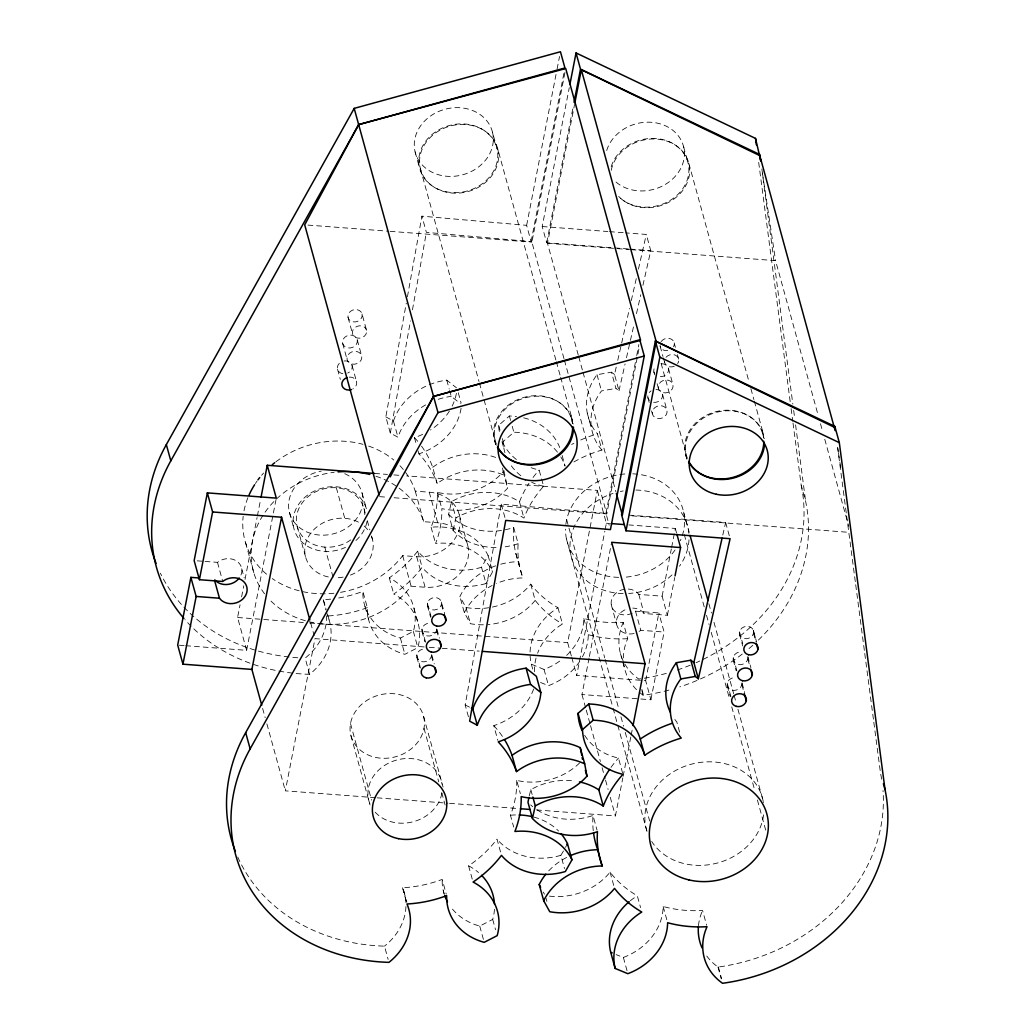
<?xml version="1.0" encoding="UTF-8"?>
<svg xmlns="http://www.w3.org/2000/svg" width="1035" height="1035" viewBox="0 0 1035 1035"><rect width="100%" height="100%" fill="white"/><g stroke="black" fill="none" stroke-linecap="round" stroke-linejoin="round"><path stroke-width="0.75" stroke-dasharray="5 3.75" d="M425.605 404.892A60.121 51.103 -15.4 0 0 397.958 437.21L390.311 433.135L385.835 416.911L406.289 303.1M407.428 296.773L421.918 216.16L526.621 225.345L531.097 241.569L426.381 232.383L421.918 216.16M390.311 433.135L410.481 320.902M412.46 309.84L426.381 232.383M468.428 716.737L465.168 704.938L501.25 504.187L605.954 513.36L609.201 525.172M496.075 547.476A60.121 51.103 -15.4 0 1 453.097 530.45L448.634 514.227L451.48 501.652A60.121 51.103 -15.4 0 1 519.479 501.833A112.724 95.802 -15.4 0 1 528.988 483.28M453.097 530.45L455.956 517.875L451.48 501.652M185.705 645.698L246.628 650.329L237.584 617.494L240.055 604.815M241.608 596.885L243.768 585.784M245.01 579.445L257.055 517.603M257.366 516.025L260.458 500.164M246.628 650.329L275.983 499.711M375.498 797.7L285.337 790.843L315.002 638.634L427.714 647.211M526.621 225.345L556.765 70.691M557.076 69.112L559.534 56.485M531.097 241.569L564.618 69.552M563.984 358.615L531.899 242.125L565.11 71.687M628.348 248.969L546.674 242.746L542.211 226.523L569.276 87.652M546.674 242.746L573.429 105.454M578.28 355.134L547.489 243.303L574.554 104.431M571.359 656.022L567.659 642.593L597.324 490.383L406.677 475.88M605.954 513.36L636.409 357.14M636.719 355.561L638.867 344.513M394.076 497.744L606.769 513.916L639.061 348.226M589.07 658.053L581.968 694.524L650.911 699.764L645.659 680.668L576.702 675.428L604.828 531.149M605.139 529.558L606.368 523.218L597.324 490.383M589.381 656.475L611.323 543.892M536.518 809.939L615.411 815.942L622.824 777.893M623.135 776.302L630.858 736.674M631.169 735.083L632.411 728.743M645.659 680.668L658.855 612.953L635.529 611.18A15.033 12.769 -15.4 0 1 614.091 610.534A15.033 12.769 -15.4 0 1 617.74 591.826A15.033 12.769 -15.4 0 1 638.789 594.413L662.115 596.186L667.381 615.282L644.055 613.496A15.033 12.769 -15.4 0 0 632.786 608.088M662.115 596.186L671.327 548.938M671.637 547.36L675.325 528.458L628.814 524.926M650.911 699.764L664.108 632.049L658.855 612.953M667.381 615.282L674.742 577.478M573.895 461.946A112.724 95.802 -15.4 0 1 601.904 450.057L597.441 433.833A60.121 51.103 -15.4 0 1 597.027 374.696L611.465 372.186L615.941 388.41L618.995 390.751L614.531 374.528L616.317 366.649M617.74 360.361L621.31 344.616M621.66 343.038L629.513 308.417M631.298 300.551L636.654 276.94M638.44 269.074L646.293 234.44L625.476 232.862M618.995 390.751L625.062 363.997M626.486 357.696L630.056 341.951M630.418 340.386L633.989 324.641M636.486 313.631L640.768 294.742M642.916 285.298L650.769 250.664L646.293 234.44M722.779 535.056L725.639 522.468L627.947 515.042M529.247 795.954L530.813 789.679A60.121 51.103 -15.4 0 1 574.968 781.076M502.583 468.04L503.165 471.895A60.121 51.103 -15.4 0 1 437.365 492.362A112.724 95.802 -15.4 0 1 431.103 527.229A60.121 51.103 -15.4 0 1 488.132 555.588L481.534 567.296L486.01 583.533A60.121 51.103 -15.4 0 1 422.125 567.322A112.724 95.802 -15.4 0 1 393.727 594.025A60.121 51.103 -15.4 0 1 417.829 647.625L404.879 654.301A60.121 51.103 -15.4 0 1 367.334 607.623L362.858 591.386A112.724 95.802 -15.4 0 1 335.767 598.463M488.132 555.588L492.595 571.812L486.01 583.533M566.313 845.841L565.524 847.316M563.467 850.977L560.866 855.324L564.528 868.598M499.31 431.53A60.121 51.103 -15.4 0 1 498.689 425.32L509.388 415.992A60.121 51.103 -15.4 0 1 516.53 416.51M504.938 452.722A60.121 51.103 -15.4 0 1 503.165 441.544L513.852 432.216A60.121 51.103 -15.4 0 1 557.787 452.541M481.534 567.296A60.121 51.103 -15.4 0 1 417.661 551.099A112.724 95.802 -15.4 0 1 389.263 577.802A60.121 51.103 -15.4 0 1 413.366 631.402L400.403 638.077A60.121 51.103 -15.4 0 1 362.858 591.386M494.458 909.286A60.121 51.103 -15.4 0 1 492.699 919.429L479.748 926.092A60.121 51.103 -15.4 0 1 450.341 906.349M601.904 450.057A60.121 51.103 -15.4 0 1 601.49 390.92L615.941 388.41M542.211 226.523L607.868 231.517M609.46 231.646L623.872 232.733M629.953 249.086L650.769 250.664M307.925 225.087L388.487 231.219M390.104 231.335L531.899 242.125M547.489 243.303L629.396 249.538M631.001 249.655L775.564 260.652L818.349 415.966M374.631 473.448L387.452 474.418M393.856 474.91L400.26 475.401M399.976 465.763A88.687 75.374 -15.4 0 1 415.242 491.133L429.266 492.207A37.583 31.943 -15.4 0 1 459.656 527.242A37.583 31.943 -15.4 0 1 416.691 556.701L402.667 555.64A88.687 75.374 -15.4 0 1 340.166 592.395M379.573 496.645L387.633 497.253M631.984 515.844L848.829 532.326M606.368 523.218L609.576 523.464M375.912 476.229A88.687 75.374 -15.4 0 1 423.651 521.679L437.676 522.753A37.583 31.943 -15.4 0 1 468.066 557.787A37.583 31.943 -15.4 0 1 425.113 587.246L411.089 586.185A88.687 75.374 -15.4 0 1 269.229 599.278M197.258 560.841L203.481 561.306M205.033 561.423L217.479 562.367A15.033 12.769 -15.4 0 1 236.614 561.061A15.033 12.769 -15.4 0 1 239.848 577.168M639.061 631.466A15.033 12.769 -15.4 0 0 640.781 630.276L664.108 632.049M237.584 617.494L303.307 622.488M309.711 622.979L317.732 623.587M319.336 623.704L567.659 642.593M429.318 647.328L440.587 648.182M442.204 648.311L479.231 651.118M179.288 645.206L184.101 645.581M623.536 661.883A60.121 51.103 -15.4 0 0 643.097 695.197L643.498 695.222A180.375 153.309 -15.4 0 0 670.771 689.595M377.115 797.83L447.961 803.212M449.565 803.328L518.807 808.594M706.737 955.991A60.121 51.103 -15.4 0 0 717.967 966.988L718.368 967.026A180.375 153.309 -15.4 0 0 882.997 790.572M559.663 661.132A60.121 51.103 -15.4 0 1 544.048 669.438L531.356 664.185A60.121 51.103 -15.4 0 1 557.981 607.778A112.724 95.802 -15.4 0 1 530.735 584.154A60.121 51.103 -15.4 0 1 465.957 607.467L459.876 596.458A60.121 51.103 -15.4 0 1 496.308 565.589M579.716 661.404A60.121 51.103 -15.4 0 1 548.511 685.662L540.516 682.492M627.042 970.739L623.38 957.466L616.174 954.619M385.835 416.911L393.481 420.986L397.958 437.21M465.168 704.938L469.528 707.151M611.465 372.186L614.531 374.528M393.481 420.986A60.121 51.103 -15.4 0 1 446.758 380.143L456.435 387.776M449.604 390.467L451.234 396.366L460.277 403.469M483.371 624.791A60.121 51.103 -15.4 0 1 470.42 623.704L464.34 612.681L459.876 596.458M544.475 894.149L543.271 892.105M820.483 423.729L822.618 431.491M824.766 439.267L848.713 526.233M793.004 423.03L801.219 485.389L805.683 501.613A180.375 153.309 -15.4 0 1 757.232 641.195M688.87 163.491L749.185 382.484M750.905 388.694L753.894 399.562M754.321 401.114L763.739 435.295M683.592 146.711L688.055 162.935M762.459 433.057L764.14 439.163M725.639 522.468L729.701 537.217M753.364 630.315L756.611 642.114M674.186 342.883L675.402 347.307M677.433 354.682L678.662 359.106M753.519 630.91A7.219 6.132 -15.4 0 1 744.087 638.53A7.219 6.132 -15.4 0 1 741.875 628.129A7.219 6.132 -15.4 0 1 753.519 630.91L756.365 641.234M753.506 633.226L755.938 642.075M668.494 368.525L672.97 384.748A7.517 6.391 -15.4 0 1 663.137 392.692A7.517 6.391 -15.4 0 1 660.835 381.863A7.517 6.391 -15.4 0 1 672.97 384.748M747.839 656.552L750.918 667.73M747.813 658.972L749.845 666.346M739.482 631.816L742.729 643.615M660.123 346.117L662.969 356.441M663.37 357.916L664.599 362.341M739.456 634.144L742.716 645.943M661.119 363.363L686.36 454.999M685.545 454.443L687.175 460.342M662.516 394.232L666.993 410.468A7.517 6.391 -15.4 0 1 657.16 418.399A7.517 6.391 -15.4 0 1 654.857 407.583A7.517 6.391 -15.4 0 1 666.993 410.468M742.095 683.126L744.695 692.583M741.836 684.678L743.867 692.053M733.22 657.497L736.868 670.771M653.861 371.888L654.663 374.838M657.109 383.7L658.325 388.125M733.194 659.916L736.208 670.861M683.63 512.105L689.181 532.288M708.859 603.69L711.42 613.005M713.982 622.32L733.66 693.722M734.087 695.274L736.221 703.037M737.929 709.247L763.636 802.565M727.23 683.216L730.891 696.49M647.871 397.608L649.501 403.508M651.533 410.882L652.348 413.832M727.217 685.636L730.231 696.568M684.29 534.565L704.382 607.519M706.517 615.282L709.079 624.597M711.226 632.359L729.61 699.104M731.745 706.866L754.838 790.688M757.4 800.003L766.016 831.286M675.325 528.458L676.528 532.87M597.027 374.696L601.49 390.92M578.707 356.687L582.563 370.659M582.99 372.225L615.928 491.806M679.62 732.185L676.774 721.861A60.121 51.103 -15.4 0 1 674.406 718.898M638.789 594.413L644.055 613.496M587.272 413.12L591.735 429.344M635.529 611.18L640.781 630.276M564.411 360.167L606.769 513.916M497.757 148.962A39.925 33.935 -15.4 0 1 446.771 192.277A39.925 33.935 -15.4 0 1 432.682 135.21A39.925 33.935 -15.4 0 1 497.757 148.962L555.937 360.18M556.364 361.733L560.22 375.718M560.647 377.27L572.627 420.753M492.479 132.182A39.925 33.935 -15.4 0 1 441.492 175.497A39.925 33.935 -15.4 0 1 427.403 118.43A39.925 33.935 -15.4 0 1 492.479 132.182L496.955 148.406A39.925 33.935 -15.4 0 1 445.969 191.721A39.925 33.935 -15.4 0 1 431.88 134.653A39.925 33.935 -15.4 0 1 496.955 148.406M571.346 418.515L573.442 426.097M641.868 689.323L643.498 695.222M718.368 967.026L721.615 978.825M566.637 655.388A60.121 51.103 -15.4 0 0 583.831 618.477A112.724 95.802 -15.4 0 0 623.225 622.449L627.702 638.673A60.121 51.103 -15.4 0 0 623.393 657.872M641.881 690.772L643.097 695.197M623.38 957.466A60.121 51.103 -15.4 0 0 663.163 906.505A112.724 95.802 -15.4 0 0 702.571 910.477L706.633 925.225M717.967 966.988L721.214 978.799M611.258 604.75L616.524 623.833M620.457 653.577L624.933 669.8M562.147 455.465L564.994 465.789M566.675 519.686L604.725 657.846M605.152 659.399L618.839 709.079M620.974 716.828L623.536 726.143M625.243 732.353L649.657 820.988M566.468 539.041L612.655 706.698M613.082 708.251L617.352 723.763M617.779 725.315L647.03 831.493M583.831 618.477L588.294 634.701A60.121 51.103 -15.4 0 1 581.98 657.691M663.163 906.505L667.226 921.254M531.123 467.678A60.121 51.103 -15.4 0 0 539.144 470.032L541.176 477.407M541.577 478.882L543.621 486.256A112.724 95.802 -15.4 0 0 523.943 518.069A60.121 51.103 -15.4 0 0 455.956 517.875M584.659 735.329A60.121 51.103 -15.4 0 0 618.477 758.06L622.54 772.809M509.388 415.992L510.604 420.417M512.234 426.316L513.852 432.216M557.981 607.778L562.458 624.001A60.121 51.103 -15.4 0 0 537.592 653.214M571.773 657.523L576.702 675.428M581.968 694.524L585.823 708.535M586.25 710.088L590.105 724.099M590.545 725.651L600.404 761.462M602.111 767.685L605.113 778.579M605.553 780.144L608.114 789.485M610.262 797.26L615.411 815.942M549.456 896.129A60.121 51.103 -15.4 0 0 610.068 872.169A112.724 95.802 -15.4 0 0 637.314 895.805L640.574 907.604M498.689 425.32L500.72 432.695M502.35 438.594L503.165 441.544M519.479 501.833L523.943 518.069M501.975 441.609L504.006 448.996M503.864 470.433L507.642 488.132A60.121 51.103 -15.4 0 1 441.829 508.586A112.724 95.802 -15.4 0 1 435.567 543.453A60.121 51.103 -15.4 0 1 492.595 571.812M420.391 168.666L478.998 381.449M479.425 383.002L495.248 440.47M415.113 151.886L419.576 168.11M494.445 439.914L495.726 444.545M503.165 471.895L507.642 488.132M530.735 584.154L535.198 600.378A112.724 95.802 -15.4 0 0 562.458 624.001M610.068 872.169L614.13 886.93M448.634 514.227A60.121 51.103 -15.4 0 0 513.671 527.449L518.134 543.673A112.724 95.802 -15.4 0 0 522.817 577.931A60.121 51.103 -15.4 0 0 496.399 583.494M537.062 809.836A60.121 51.103 -15.4 0 0 593.003 815.476L597.066 830.225M513.671 527.449A112.724 95.802 -15.4 0 0 518.354 561.707L522.817 577.931M515.831 553.427L520.307 569.664M501.25 504.187L505.313 518.936M544.048 669.438L548.511 685.662M458.272 392.731L461.118 403.055M531.356 664.185L533.4 671.56M446.758 380.143L449.203 388.992M459.268 514.693L467.678 545.238M530.813 789.679L532.443 795.579M421.53 446.15A112.724 95.802 -15.4 0 1 432.708 467.328L437.184 483.552A60.121 51.103 -15.4 0 1 505.352 475.841M437.365 492.362L441.829 508.586M579.639 762.924A60.121 51.103 -15.4 0 1 516.698 780.39L520.359 793.664M465.957 607.467L470.42 623.704M546.105 898.445L546.92 901.394M422.603 434.377A60.121 51.103 -15.4 0 1 414.453 437.624L416.484 444.998M418.101 450.898L418.916 453.848A112.724 95.802 -15.4 0 1 437.184 483.552M533.659 689.025A60.121 51.103 -15.4 0 1 493.786 725.651L497.848 740.4M429.266 492.207L437.676 522.753M431.103 527.229L435.567 543.453M516.698 780.39A112.724 95.802 -15.4 0 1 510.436 815.244L513.683 827.056M415.242 491.133L423.651 521.679M362.056 314.032A7.219 6.132 -15.4 0 1 352.78 321.794A7.219 6.132 -15.4 0 1 350.322 311.457A7.219 6.132 -15.4 0 1 362.056 314.032L366.532 330.256A7.219 6.132 -15.4 0 1 357.243 338.031A7.219 6.132 -15.4 0 1 354.798 327.681A7.219 6.132 -15.4 0 1 366.532 330.256M441.402 602.047A7.219 6.132 -15.4 0 1 432.113 609.822A7.219 6.132 -15.4 0 1 429.667 599.485A7.219 6.132 -15.4 0 1 441.402 602.047L444.649 613.859M441.427 604.375L443.459 611.75M417.661 551.099L422.125 567.322M472.245 879.103L468.596 865.829A112.724 95.802 -15.4 0 0 496.994 839.126L501.056 853.875M357.23 339.752A7.517 6.391 -15.4 0 1 347.553 347.838A7.517 6.391 -15.4 0 1 345.004 337.074A7.517 6.391 -15.4 0 1 357.23 339.752L361.694 355.975A7.517 6.391 -15.4 0 1 352.029 364.061A7.517 6.391 -15.4 0 1 349.481 353.297A7.517 6.391 -15.4 0 1 361.694 355.975M436.964 629.241L439.409 638.103M416.691 556.701L425.113 587.246M436.589 630.186L438.62 637.56M427.351 603.198L431.013 616.472M348.045 317.499L352.521 333.723M427.377 605.514L430.638 617.313M352.094 365.536L356.57 381.76M431.841 655.039L434.273 663.888M431.466 655.983L433.497 663.357M402.667 555.64L411.089 586.185M421.944 628.97L425.592 642.243M342.637 343.361L347.1 359.585M421.97 631.376L424.816 641.7M413.974 608.179L418.438 624.403M413.366 631.402L417.829 647.625M492.699 919.429L495.545 929.753M416.82 654.754L420.469 668.028M337.513 369.146L340.347 379.47M416.846 657.173L419.692 667.497M389.263 577.802L393.727 594.025M362.095 493.139L366.558 509.362A37.583 31.943 -15.4 0 0 319.699 488.882A37.583 31.943 -15.4 0 0 295.363 532.792A37.583 31.943 -15.4 0 0 345.509 547.36M423.548 716.246A37.583 31.943 -15.4 0 1 376.132 757.529A37.583 31.943 -15.4 0 1 362.043 704.033A37.583 31.943 -15.4 0 1 423.548 716.246L443.058 787.053M400.403 638.077L404.879 654.301M479.748 926.092L483.397 939.379M363.945 508.444L365.2 513.024M367.309 520.657L369.831 529.829M371.513 535.936L372.354 538.989M424.001 728.304L438.749 781.878M441.699 792.59L445.128 805.01M336.336 487.757L344.759 518.302M405.914 902.546A60.121 51.103 -15.4 0 0 402.512 887.758A112.724 95.802 -15.4 0 0 442.191 879.414L446.253 894.162M364.993 606.445L369.469 622.669M443.29 890.708L444.093 893.658M324.783 547.088L333.192 577.634M327.733 614.958L329.958 623.07M403.805 891.226L406.858 902.235M330.721 599.123A112.724 95.802 -15.4 0 1 323.179 599.731L326.012 610.055M326.426 611.543L327.642 615.967A60.121 51.103 -15.4 0 1 309.607 674.328A180.375 153.309 -15.4 0 1 184.967 619.642M402.512 887.758L406.16 901.032M297.174 526.401L305.584 556.959M350.49 723.568L371.565 800.107M289.477 512.506L293.94 528.73M350.93 735.626L370.025 804.958M310.72 623.07L314.148 635.516M309.607 674.328L305.144 658.105A60.121 51.103 -15.4 0 0 326.633 615.838M237.765 857.058A180.375 153.309 -15.4 0 0 384.477 946.132L388.138 959.406M245.541 542.625L253.95 573.17M241.737 568.81L244.169 577.621M262.605 708.341L265.18 717.682M266.901 723.905L285.337 790.843M217.479 562.367L222.732 581.463M837.768 448.09L838.246 451.286M838.479 452.877L839.683 460.834M839.915 462.425L840.873 468.79M762.42 173.117L775.564 260.652M837.587 447.224L846.436 514.369M846.643 515.973L855.492 583.132M855.699 584.736L864.548 651.882M864.755 653.486L873.605 720.645M873.812 722.249L880.552 773.417A180.375 153.309 -15.4 0 1 881.936 781.114M761.876 169.028L792.836 404.077M793.677 410.468L794.738 418.463M795.579 424.867L805.683 501.613M758.681 162.391L790.261 402.24M791.115 408.631L792.797 421.426M698.47 925.665A60.121 51.103 -15.4 0 1 702.571 910.477M593.262 830.756A112.724 95.802 -15.4 0 1 593.003 815.476M610.999 767.388A112.724 95.802 -15.4 0 1 618.477 758.06M630.302 900.773A60.121 51.103 -15.4 0 1 637.314 895.805M548.705 870.875A60.121 51.103 -15.4 0 1 567.012 857.265M532.702 806.653A60.121 51.103 -15.4 0 1 530.709 804.932M686.839 458.414A39.925 33.935 -15.4 0 1 715.625 411.762A39.925 33.935 -15.4 0 1 763.532 438.012M646.771 830.782A60.121 51.103 -15.4 0 1 692.984 763.778A60.121 51.103 -15.4 0 1 763.416 802.604M763.584 814.83A60.121 51.103 -15.4 0 1 715.547 863.488A60.121 51.103 -15.4 0 1 651.701 841.468M747.93 657.173A7.517 6.391 -15.4 0 1 740.646 664.677A7.517 6.391 -15.4 0 1 733.078 658.48A7.517 6.391 -15.4 0 1 741.306 651.765M741.953 682.88A7.517 6.391 -15.4 0 1 734.449 690.397A7.517 6.391 -15.4 0 1 727.126 683.812A7.517 6.391 -15.4 0 1 735.988 677.511M405.94 906.531A60.121 51.103 -15.4 0 1 384.477 946.132M493.786 725.651A112.724 95.802 -15.4 0 1 503.359 737.8M444.325 894.46A60.121 51.103 -15.4 0 1 442.191 879.414M468.596 865.829A60.121 51.103 -15.4 0 1 478.571 872.544M560.866 855.324A60.121 51.103 -15.4 0 1 496.994 839.126M510.436 815.244A60.121 51.103 -15.4 0 1 517.668 814.92M533.814 817.068A60.121 51.103 -15.4 0 1 558.564 831.027M496.347 445.283A39.925 33.935 -15.4 0 1 523.645 397.479A39.925 33.935 -15.4 0 1 572.433 423.483M369.805 803.574A37.583 31.943 -15.4 0 1 396.948 759.962A37.583 31.943 -15.4 0 1 442.048 784.232M441.88 793.211A37.583 31.943 -15.4 0 1 412.577 821.906A37.583 31.943 -15.4 0 1 373.596 810.263M436.705 629.008A7.517 6.391 -15.4 0 1 429.305 636.02A7.517 6.391 -15.4 0 1 421.827 630.147A7.517 6.391 -15.4 0 1 429.227 623.122M431.582 654.793A7.517 6.391 -15.4 0 1 424.182 661.818A7.517 6.391 -15.4 0 1 416.691 655.944A7.517 6.391 -15.4 0 1 424.104 648.919M543.621 486.256A60.121 51.103 -15.4 0 1 531.692 482.297M520.851 475.738A60.121 51.103 -15.4 0 1 509.802 463.525M560.802 456.901A60.121 51.103 -15.4 0 1 565.032 466.086M627.702 638.673A112.724 95.802 -15.4 0 1 588.294 634.701M752.807 645.271A180.375 153.309 -15.4 0 1 747.037 650.226M742.237 654.068A180.375 153.309 -15.4 0 1 679.814 686.878M534.577 671.741A60.121 51.103 -15.4 0 1 536.285 657.186M535.198 600.378A60.121 51.103 -15.4 0 1 487.912 624.584M464.34 612.681A60.121 51.103 -15.4 0 1 492.142 585.474M518.134 543.673A60.121 51.103 -15.4 0 1 505.209 546.79M611.167 166.764A39.925 33.935 -15.4 0 1 666.812 140.773A39.925 33.935 -15.4 0 1 680.745 191.371A39.925 33.935 -15.4 0 1 619.629 197.517M635.904 490.034A60.121 51.103 -15.4 0 1 688.857 533.297M688.999 539.83A60.121 51.103 -15.4 0 1 679.503 566.21M672 574.878A60.121 51.103 -15.4 0 1 628.672 593.469M623.148 593.572A60.121 51.103 -15.4 0 1 570.207 550.555A60.121 51.103 -15.4 0 1 613.069 493.397M620.327 491.483A60.121 51.103 -15.4 0 1 623.225 490.939M666.048 357.256A7.219 6.132 -15.4 0 1 675.803 355.393A7.219 6.132 -15.4 0 1 677.627 363.66M674.29 366.286A7.219 6.132 -15.4 0 1 664.483 361.15M516.374 459.514A60.121 51.103 -15.4 0 1 501.729 440.185M523.671 417.829A60.121 51.103 -15.4 0 1 559.728 447.534M533.064 477.446A112.724 95.802 -15.4 0 1 539.144 470.032M571.63 444.494A112.724 95.802 -15.4 0 1 573.869 443.303M580.726 439.991A112.724 95.802 -15.4 0 1 597.441 433.833M801.219 485.389A180.375 153.309 -15.4 0 1 696.038 662.711M690.203 665.194A180.375 153.309 -15.4 0 1 675.35 670.654M666.307 673.371A180.375 153.309 -15.4 0 1 639.035 678.999L638.634 678.973A60.121 51.103 -15.4 0 1 623.225 622.449M500.733 564.217A60.121 51.103 -15.4 0 1 518.354 561.707M606.691 150.541A39.925 33.935 -15.4 0 1 662.348 124.549A39.925 33.935 -15.4 0 1 676.269 175.148A39.925 33.935 -15.4 0 1 615.165 181.293M632.76 473.836A60.121 51.103 -15.4 0 1 680.331 540.723M675.04 549.986A60.121 51.103 -15.4 0 1 624.196 577.245M618.671 577.349A60.121 51.103 -15.4 0 1 565.524 529.157M565.86 524.344A60.121 51.103 -15.4 0 1 625.903 473.914M661.287 363.751A7.517 6.391 -15.4 0 1 668.481 370.944A7.517 6.391 -15.4 0 1 658.415 376.404M654.599 373.687A7.517 6.391 -15.4 0 1 655.867 366.079M655.996 389.445A7.517 6.391 -15.4 0 1 662.491 396.651A7.517 6.391 -15.4 0 1 653.085 402.266M649.462 400.454A7.517 6.391 -15.4 0 1 651.067 390.855M661.158 341.563A7.219 6.132 -15.4 0 1 670.745 338.872A7.219 6.132 -15.4 0 1 673.513 346.88M667.743 350.632A7.219 6.132 -15.4 0 1 660.032 345.522M367.334 607.623A112.724 95.802 -15.4 0 1 327.642 615.967M461.092 408.282A60.121 51.103 -15.4 0 1 418.916 453.848M438.271 399.303A60.121 51.103 -15.4 0 1 451.234 396.366M367.011 521.407A37.583 31.943 -15.4 0 1 355.134 541.227M349.235 377.115A7.517 6.391 -15.4 0 1 356.48 381.423A7.517 6.391 -15.4 0 1 352.87 388.953M297.795 657.755A180.375 153.309 -15.4 0 1 160.347 573.17M323.179 599.731A60.121 51.103 -15.4 0 1 325.999 609.356M414.453 437.624A112.724 95.802 -15.4 0 1 418.839 442.631M432.708 467.328A60.121 51.103 -15.4 0 1 497.162 458M456.409 393.339A60.121 51.103 -15.4 0 1 452.166 406.095M449.397 411.089A60.121 51.103 -15.4 0 1 430.469 430.004M344.707 473.668A37.583 31.943 -15.4 0 1 350.658 525.004A37.583 31.943 -15.4 0 1 291.922 518.639A37.583 31.943 -15.4 0 1 321.251 471.132M344.06 360.982A7.517 6.391 -15.4 0 1 352.016 365.213A7.517 6.391 -15.4 0 1 347.708 373.066M342.831 373.713A7.517 6.391 -15.4 0 1 337.475 368.965A7.517 6.391 -15.4 0 1 340.554 362.353M496.257 443.717A39.925 33.935 -15.4 0 1 525.767 397.673A39.925 33.935 -15.4 0 1 573.235 424.039M687.369 458.246A39.925 33.935 -15.4 0 1 716.867 412.215A39.925 33.935 -15.4 0 1 764.347 438.568M611.219 170.387A39.925 33.935 -15.4 0 1 666.307 140.889A39.925 33.935 -15.4 0 1 681.159 192.394A39.925 33.935 -15.4 0 1 618.71 196.378M634.119 633.498A15.033 12.769 -15.4 0 1 616.756 624.959A15.033 12.769 -15.4 0 1 627.508 608.826M264.546 593.779A88.687 75.374 -15.4 0 1 334.176 472.309M333.93 593.249A88.687 75.374 -15.4 0 1 272.231 578.552M266.629 574.244A88.687 75.374 -15.4 0 1 243.173 516.271M244.001 510.837A88.687 75.374 -15.4 0 1 247.999 497.473M255.386 483.526A88.687 75.374 -15.4 0 1 257.055 481.107M261.609 475.285A88.687 75.374 -15.4 0 1 263.589 473.047M275.905 461.804A88.687 75.374 -15.4 0 1 362.962 444.325M368.68 446.085A88.687 75.374 -15.4 0 1 393.843 460.07M350.839 539.869A34.569 29.381 -15.4 0 1 299.063 531.33A34.569 29.381 -15.4 0 1 324.731 488.611A34.569 29.381 -15.4 0 1 364.734 516.724M371.63 536.686A34.569 29.381 -15.4 0 1 350.438 575.098M343.154 577.116A34.569 29.381 -15.4 0 1 335.663 577.75M328.341 576.948A34.569 29.381 -15.4 0 1 308.326 536.971A34.569 29.381 -15.4 0 1 358.524 522.196M364.165 526.052A34.569 29.381 -15.4 0 1 368.602 530.968"/><path stroke-width="1.5" d="M670.395 712.339A60.121 51.103 -15.4 0 1 676.36 662.723L690.798 660.201L695.274 676.437L698.327 678.779L730.102 538.692L626.007 530.774L621.543 514.55L655.375 340.955L834.857 426.433L839.32 442.657L885.029 789.64A180.375 153.309 -15.4 0 1 722.831 983.25L722.443 983.224A60.121 51.103 -15.4 0 1 707.034 926.7A112.724 95.802 -15.4 0 1 667.627 922.728A60.121 51.103 -15.4 0 1 627.857 973.689L615.165 968.437A60.121 51.103 -15.4 0 1 641.791 912.029A112.724 95.802 -15.4 0 1 614.544 888.405A60.121 51.103 -15.4 0 1 549.753 911.719L543.686 900.709A60.121 51.103 -15.4 0 1 602.163 865.959A112.724 95.802 -15.4 0 1 597.467 831.7A60.121 51.103 -15.4 0 1 532.43 818.478L535.289 805.903L532.844 797.053M198.655 577.957L190.88 577.362L177.684 645.09L182.949 664.185L251.893 669.425L261.751 705.223M374.631 473.448L267.25 465.284L276.293 498.12L207.349 492.88L194.153 560.595L199.406 579.691L222.732 581.463A15.033 12.769 -15.4 0 1 244.169 582.11A15.033 12.769 -15.4 0 1 240.521 600.817A15.033 12.769 -15.4 0 1 219.472 598.23L196.145 596.458L190.88 577.362M182.949 664.185L196.145 596.458M199.406 579.691L212.602 511.976L207.349 492.88M261.079 496.994L267.25 465.284M251.893 669.425L281.559 517.215L212.602 511.976M569.884 84.495L576.042 52.94L755.511 138.405L760.829 161.033M574.05 102.297L580.506 69.164L576.042 52.94M574.852 102.853L581.321 69.72L759.793 155.612L835.141 430.586M235.424 851.417A180.375 153.309 -15.4 0 1 245.67 732.638L433.536 396.405L639.785 339.778L644.262 356.001L610.43 529.597L505.727 520.411L469.644 721.162L477.29 725.237A60.121 51.103 -15.4 0 1 530.567 684.394L526.091 668.17A60.121 51.103 -15.4 0 0 472.814 709.014L471.417 708.199M581.321 69.72L656.177 341.511L622.346 515.107L616.355 493.359M626.007 530.774L659.838 357.191L655.375 340.955M633.019 725.574L645.077 663.733L611.633 542.314L680.577 547.554L675.053 575.9M528.898 797.519L527.966 802.254L532.43 818.478M698.327 678.779L693.864 662.542L722.068 538.2M561.28 833.99A60.121 51.103 -15.4 0 1 567.465 843.616L566.701 845.09M567.465 843.616L571.941 859.839L565.343 871.548A60.121 51.103 -15.4 0 1 501.458 855.35A112.724 95.802 -15.4 0 1 473.06 882.053A60.121 51.103 -15.4 0 1 497.162 935.653L484.212 942.329A60.121 51.103 -15.4 0 1 446.667 895.637A112.724 95.802 -15.4 0 1 406.975 903.982A60.121 51.103 -15.4 0 1 388.953 962.356A180.375 153.309 -15.4 0 1 250.147 748.861L245.67 732.638M390.208 476.876L433.536 396.405L640.6 340.334L565.731 68.53L358.666 124.614L170.814 460.834A180.375 153.309 -15.4 0 0 183.945 618.464M156.078 563.402A180.375 153.309 -15.4 0 1 166.337 444.61L354.19 108.377L560.452 51.75L564.929 67.974L358.666 124.614L304.704 224.841L379.146 495.092M250.147 748.861L437.999 412.629L354.19 108.377M582.11 730.632A60.121 51.103 -15.4 0 1 578.035 713.335L588.721 704.007A60.121 51.103 -15.4 0 1 640.264 739.055L644.727 755.278A112.724 95.802 -15.4 0 1 681.237 738.084A60.121 51.103 -15.4 0 1 680.823 678.947L676.36 662.723M535.289 805.903A60.121 51.103 -15.4 0 1 603.276 806.084A112.724 95.802 -15.4 0 1 622.954 774.284A60.121 51.103 -15.4 0 1 582.498 729.559L593.184 720.244L588.721 704.007M437.999 412.629L644.262 356.001M680.823 678.947L695.274 676.437M611.18 523.581L624.014 524.564M482.452 651.364L645.077 663.733M520.411 808.723L530.075 809.461M612.254 952.912L610.702 952.213A60.121 51.103 -15.4 0 1 629.176 901.705M580.506 69.164L759.988 154.629M659.838 357.191L839.32 442.657M656.177 341.511L834.663 427.403M690.798 660.201L693.864 662.542M526.091 668.17L536.389 676.334L540.852 692.557A60.121 51.103 -15.4 0 1 498.249 741.875A112.724 95.802 -15.4 0 1 516.517 771.58A60.121 51.103 -15.4 0 1 584.697 763.869L586.974 776.146A60.121 51.103 -15.4 0 1 521.174 796.614A112.724 95.802 -15.4 0 1 514.9 831.48A60.121 51.103 -15.4 0 1 571.941 859.839M530.567 684.394L540.852 692.557M540.632 887.28L539.209 884.485A60.121 51.103 -15.4 0 1 545.859 874.148M883.398 783.741L885.029 789.64M756.339 643.55L757.969 649.45M750.66 669.296L752.277 675.195M744.268 693.528L746.3 700.902M690.034 535.393L708.005 600.585M676.942 534.345L680.577 547.554M578.035 713.335L582.498 729.559M609.628 769.341A112.724 95.802 -15.4 0 0 598.812 789.86L603.276 806.084M504.537 739.663A112.724 95.802 -15.4 0 1 512.053 755.356A60.121 51.103 -15.4 0 1 580.221 747.645L584.697 763.869M585.344 770.247L586.974 776.146M593.534 832.916A112.724 95.802 -15.4 0 0 597.687 849.735L602.163 865.959M610.702 952.213L615.165 968.437M512.053 755.356L516.517 771.58M539.209 884.485L543.686 900.709M472.814 709.014L477.29 725.237M444.274 614.699L445.891 620.599M439.435 640.51L441.052 646.409M434.713 667.782L435.929 672.207M281.559 517.215L309.853 619.952M214.607 580.609L219.472 598.23M166.337 444.61L170.814 460.834M580.221 747.645L581.786 755.291M582.162 757.607L582.394 759.147M759.793 155.612L760.518 160.386M834.857 426.433L835.271 429.628M755.511 138.405L756.365 144.797M593.184 720.244A60.121 51.103 -15.4 0 1 644.727 755.278M640.264 739.055A112.724 95.802 -15.4 0 1 671.922 723.387M702.053 947.905A60.121 51.103 -15.4 0 1 698.366 927.011M571.268 855.298A60.121 51.103 -15.4 0 1 597.687 849.735M579.419 781.878A60.121 51.103 -15.4 0 1 598.812 789.86M763.765 441.272A39.925 33.935 -15.4 0 1 733.194 477.316A39.925 33.935 -15.4 0 1 688.534 461.882M447.482 901.77A60.121 51.103 -15.4 0 1 444.752 895.715M481.547 875.312A60.121 51.103 -15.4 0 1 494.471 904.06M519.13 814.959A60.121 51.103 -15.4 0 1 532.365 816.706M572.653 426.73A39.925 33.935 -15.4 0 1 542.081 462.787A39.925 33.935 -15.4 0 1 497.421 447.353M351.473 389.574A7.517 6.391 -15.4 0 1 342.158 385.99A7.517 6.391 -15.4 0 1 347.074 377.568M573.468 427.287A39.925 33.935 -15.4 0 1 542.224 463.525A39.925 33.935 -15.4 0 1 497.667 446.887M764.451 445.024A39.925 33.935 -15.4 0 1 731.525 478.48A39.925 33.935 -15.4 0 1 688.78 461.416M338.109 471.908A88.687 75.374 -15.4 0 1 369.793 474.457M239.279 577.996A15.033 12.769 -15.4 0 1 214.788 579.872M249.112 494.872A88.687 75.374 -15.4 0 1 254.597 484.742M257.922 479.917A88.687 75.374 -15.4 0 1 259.72 477.575M272.321 464.676A88.687 75.374 -15.4 0 1 274.702 462.736M688.78 879.866A60.121 51.103 -15.4 0 0 767.427 816.356A60.121 51.103 -15.4 0 0 670.357 793.25A60.121 51.103 -15.4 0 0 688.78 879.866M742.47 680.719A7.517 6.391 -15.4 0 0 752.303 672.776A7.517 6.391 -15.4 0 0 740.167 669.891A7.517 6.391 -15.4 0 0 742.47 680.719M736.493 706.426A7.517 6.391 -15.4 0 0 746.326 698.483A7.517 6.391 -15.4 0 0 734.19 695.598A7.517 6.391 -15.4 0 0 736.493 706.426M748.551 654.754A7.219 6.132 -15.4 0 0 757.995 647.134A7.219 6.132 -15.4 0 0 746.338 644.352A7.219 6.132 -15.4 0 0 748.551 654.754M398.475 838.66A37.583 31.943 -15.4 0 0 445.904 797.39A37.583 31.943 -15.4 0 0 384.386 785.164A37.583 31.943 -15.4 0 0 398.475 838.66M431.362 652.089A7.517 6.391 -15.4 0 0 441.026 644.003A7.517 6.391 -15.4 0 0 428.813 641.325A7.517 6.391 -15.4 0 0 431.362 652.089M426.239 677.873A7.517 6.391 -15.4 0 0 435.903 669.787A7.517 6.391 -15.4 0 0 423.69 667.109A7.517 6.391 -15.4 0 0 426.239 677.873M436.576 626.046A7.219 6.132 -15.4 0 0 445.865 618.283A7.219 6.132 -15.4 0 0 434.131 615.709A7.219 6.132 -15.4 0 0 436.576 626.046M716.414 494.277A39.925 33.935 -15.4 0 0 767.388 450.962A39.925 33.935 -15.4 0 0 702.325 437.21A39.925 33.935 -15.4 0 0 716.414 494.277M525.301 479.748A39.925 33.935 -15.4 0 0 576.288 436.421A39.925 33.935 -15.4 0 0 511.212 422.681A39.925 33.935 -15.4 0 0 525.301 479.748"/></g></svg>
